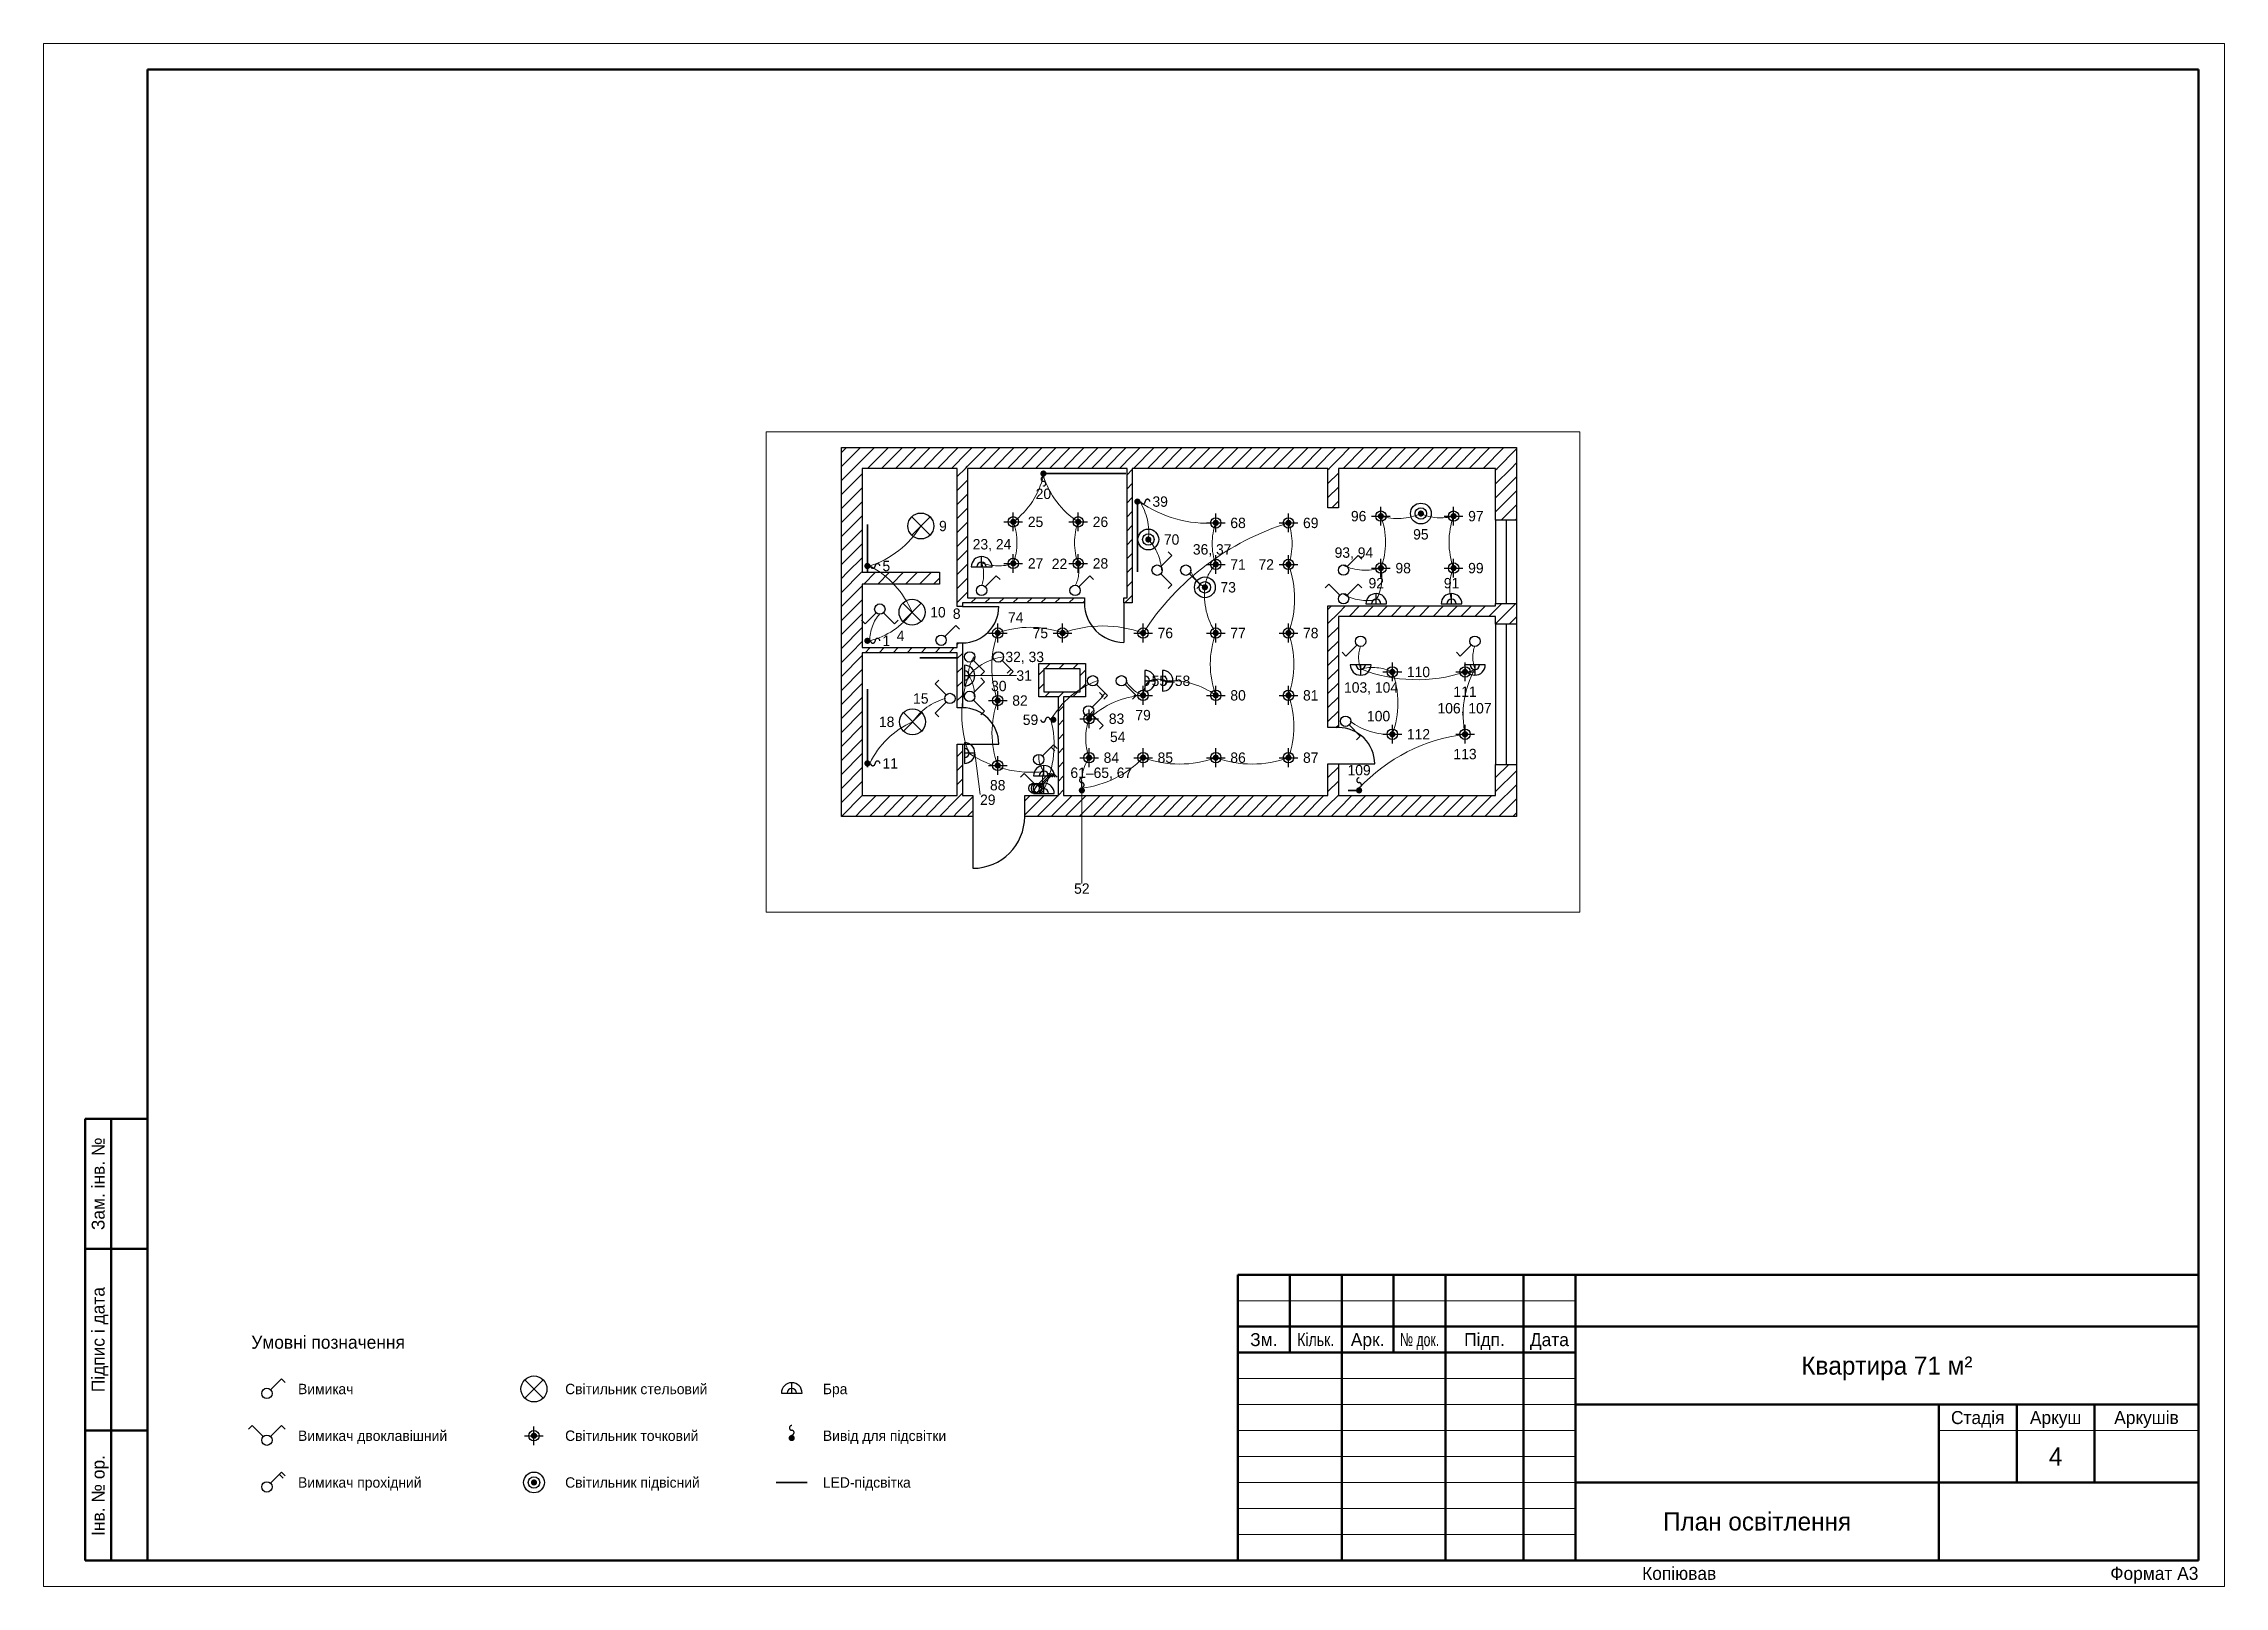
# Paper-space layout '04 Освітлення' of a CAD drawing. Header units: millimetres. Extents: x 0 to 420, y 0 to 297.
# The model-space entities are those that its viewports show. They can reach past a viewport. Long polylines and large blocks are cut down to what shows.
import ezdxf
from ezdxf.enums import TextEntityAlignment as Align

# ---------------------------------------------------------------- set-up
doc = ezdxf.new("R2010")
doc.units = ezdxf.units.MM
doc.linetypes.add('E_CABLE_DASH', pattern=[900, 600, -300])
doc.linetypes.add('E_LED_DASH', pattern=[300, 200, -100])
for name, color, linetype in [('A-DOOR', 3, 'Continuous'), ('A-SHEET', 7, 'Continuous'), ('A-WALL', 7, 'Continuous'), ('A-WIND', 4, 'Continuous'), ('E-LED', 221, 'E_LED_DASH'), ('E-LIGHT', 6, 'Continuous'), ('E-LINK', 5, 'E_CABLE_DASH'), ('E-SWITCH', 5, 'Continuous'), ('E-TEXT', 7, 'Continuous'), ('L-TEXT', 7, 'Continuous')]:
    doc.layers.add(name, color=color, linetype=linetype)
doc.layers.add('A-VPORT', color=8, linetype='Continuous', plot=False)
doc.styles.add('PLEX_LIGHT', font='IBMPlexSans-Light.ttf')

# ---------------------------------------------------------------- blocks, each defined once
blk = doc.blocks.new('STAMP_F3')
at = {"lineweight": 50}
for p, q in [((185, 55), (0, 55)), ((0, 55), (0, 0)), ((10, 40), (10, 55)), ((20, 40), (20, 55)), ((30, 40), (30, 55)), ((40, 40), (40, 55)), ((55, 40), (55, 55)), ((65, 0), (65, 55)), ((185, 0), (185, 55)), ((0, 45), (65, 45)), ((65, 45), (185, 45)), ((0, 40), (65, 40)), ((20, 0), (20, 40)), ((40, 0), (40, 40)), ((55, 0), (55, 40)), ((65, 30), (185, 30)), ((135, 0), (135, 30)), ((150, 15), (150, 30)), ((165, 15), (165, 30)), ((65, 15), (185, 15)), ((0, 0), (185, 0))]:
    blk.add_line(p, q, dxfattribs=at)
at = {"lineweight": 18}
for p, q in [((0, 50), (65, 50)), ((0, 35), (65, 35)), ((0, 30), (65, 30)), ((0, 25), (65, 25)), ((135, 25), (185, 25)), ((0, 20), (65, 20)), ((0, 15), (65, 15)), ((0, 10), (65, 10)), ((0, 5), (65, 5))]:
    blk.add_line(p, q, dxfattribs=at)
at = {"style": 'PLEX_LIGHT'}
for s, p in [('Зм.', (5, 42.5)), ('Арк.', (25, 42.5)), ('Підп.', (47.5, 42.5)), ('Дата', (60, 42.5)), ('Стадія', (142.5, 27.5)), ('Аркуш', (157.5, 27.5)), ('Аркушів', (175, 27.5))]:
    blk.add_text(s, height=2.5, dxfattribs=at).set_placement(p, align=Align.MIDDLE_CENTER)
for s, width, p in [('Кільк.', 0.81045, (15, 42.5)), ('№ док.', 0.701948, (35, 42.5))]:
    blk.add_text(s, height=2.5, dxfattribs=dict(at, width=width)).set_placement(p, align=Align.MIDDLE_CENTER)
for tag, height, p in [('CODE', 5, (125, 50)), ('DATE1', 2.5, (60, 37.5)), ('OBJECT', 3.5, (125, 37.5)), ('DATE2', 2.5, (60, 32.5)), ('OBJECT_2', 3.5, (125, 31.9)), ('DATE3', 2.5, (60, 27.5)), ('DATE4', 2.5, (60, 22.5)), ('BUILDING', 3.5, (100, 22.5)), ('STAGE', 3.5, (142.5, 20)), ('SHEET', 3.5, (157.5, 20)), ('SHEETS', 3.5, (175, 20)), ('DATE5', 2.5, (60, 17.5)), ('BUILDING_2', 3.5, (100, 16.9)), ('DATE6', 2.5, (60, 12.5)), ('DATE7', 2.5, (60, 7.5)), ('IMAGE', 3.5, (100, 7.5)), ('ORG', 2.5, (160, 7.5)), ('ORG_2', 2.5, (160, 3.5)), ('DATE8', 2.5, (60, 2.5)), ('IMAGE_2', 3.5, (100, 1.9))]:
    blk.add_attdef(tag, text='', height=height, dxfattribs=at).set_placement(p, align=Align.MIDDLE_CENTER)
for tag, p in [('ROLE1', (1, 37.5)), ('NAME1', (21, 37.5)), ('ROLE2', (1, 32.5)), ('NAME2', (21, 32.5)), ('ROLE3', (1, 27.5)), ('NAME3', (21, 27.5)), ('ROLE4', (1, 22.5)), ('NAME4', (21, 22.5)), ('ROLE5', (1, 17.5)), ('NAME5', (21, 17.5)), ('ROLE6', (1, 12.5)), ('NAME6', (21, 12.5)), ('ROLE7', (1, 7.5)), ('NAME7', (21, 7.5)), ('ROLE8', (1, 2.5)), ('NAME8', (21, 2.5))]:
    blk.add_attdef(tag, text='', height=2.5, dxfattribs=at).set_placement(p, align=Align.MIDDLE_LEFT)
blk = doc.blocks.new('E_SWITCH')
at = {"color": 0}
for p, q in [((0.71, 2.11), (2.83, 4.23)), ((2.83, 4.23), (3.54, 3.52))]:
    blk.add_line(p, q, dxfattribs=at)
blk.add_circle((0, 1.4), 1, dxfattribs=at)
at = {"style": 'PLEX_LIGHT', "flags": 1}
for tag in ['GROUP', 'H', 'ID']:
    blk.add_attdef(tag, (0, 0), '', height=2, dxfattribs=at)
blk = doc.blocks.new('E_SWITCH2')
at = {"color": 0}
for p, q in [((-2.83, 4.23), (-3.54, 3.52)), ((-0.71, 2.11), (-2.83, 4.23)), ((0.71, 2.11), (2.83, 4.23)), ((2.83, 4.23), (3.54, 3.52))]:
    blk.add_line(p, q, dxfattribs=at)
blk.add_circle((0, 1.4), 1, dxfattribs=at)
at = {"style": 'PLEX_LIGHT', "flags": 1}
for tag in ['GROUP', 'H', 'ID']:
    blk.add_attdef(tag, (0, 0), '', height=2, dxfattribs=at)
blk = doc.blocks.new('E_PASS_SWITCH')
at = {"color": 0}
for p, q in [((0.71, 2.11), (2.83, 4.23)), ((2.83, 4.23), (3.54, 3.52)), ((2.4, 3.8), (3.11, 3.1))]:
    blk.add_line(p, q, dxfattribs=at)
blk.add_circle((0, 1.4), 1, dxfattribs=at)
at = {"style": 'PLEX_LIGHT', "flags": 1}
for tag in ['GROUP', 'H', 'ID']:
    blk.add_attdef(tag, (0, 0), '', height=2, dxfattribs=at)
blk = doc.blocks.new('E_LIGHT')
at = {"color": 0}
for p, q in [((-1.77, -1.77), (1.77, 1.77)), ((-1.77, 1.77), (1.77, -1.77))]:
    blk.add_line(p, q, dxfattribs=at)
blk.add_circle((0, 0), 2.5, dxfattribs=at)
at = {"style": 'PLEX_LIGHT', "flags": 1}
for tag in ['GROUP', 'H', 'ID']:
    blk.add_attdef(tag, (0, 0), '', height=2, dxfattribs=at)
blk = doc.blocks.new('E_DOWNLIGHT')
h = blk.add_hatch(color=0)
h.dxf.hatch_style = 1
edge = h.paths.add_edge_path()
edge.add_arc((0, 0), 0.6, 0, 360)
at = {"color": 0}
for p, q in [((-1.8, 0), (1.8, 0)), ((0, -1.8), (0, 1.8))]:
    blk.add_line(p, q, dxfattribs=at)
blk.add_circle((0, 0), 1, dxfattribs=at)
at = {"style": 'PLEX_LIGHT', "flags": 1}
for tag in ['GROUP', 'H', 'ID']:
    blk.add_attdef(tag, (0, 0), '', height=2, dxfattribs=at)
blk = doc.blocks.new('E_PENDANT')
h = blk.add_hatch(color=0)
h.dxf.hatch_style = 1
edge = h.paths.add_edge_path()
edge.add_arc((0, 0), 0.6, 0, 360)
at = {"color": 0}
for radius in [2, 1.1]:
    blk.add_circle((0, 0), radius, dxfattribs=at)
at = {"style": 'PLEX_LIGHT', "flags": 1}
for tag in ['GROUP', 'H', 'ID']:
    blk.add_attdef(tag, (0, 0), '', height=2, dxfattribs=at)
blk = doc.blocks.new('E_SCONCE')
at = {"color": 0}
for p, q in [((-2, 0.4), (2, 0.4)), ((0, 0.4), (0, 2.4))]:
    blk.add_line(p, q, dxfattribs=at)
for radius in [2, 0.9]:
    blk.add_arc((0, 0.4), radius, 0, 180, dxfattribs=at)
at = {"style": 'PLEX_LIGHT', "flags": 1}
for tag in ['GROUP', 'H', 'ID']:
    blk.add_attdef(tag, (0, 0), '', height=2, dxfattribs=at)
blk = doc.blocks.new('E_LED_OUTPUT')
h = blk.add_hatch(color=0)
h.dxf.hatch_style = 1
edge = h.paths.add_edge_path()
edge.add_arc((0, 1), 0.6, 0, 360)
at = {"color": 0}
for centre, start, end in [((0, 2.95), 90, 270), ((0, 2.05), 270, 90)]:
    blk.add_arc(centre, 0.45, start, end, dxfattribs=at)
at = {"style": 'PLEX_LIGHT', "flags": 1}
for tag in ['GROUP', 'H', 'ID']:
    blk.add_attdef(tag, (0, 0), '', height=2, dxfattribs=at)

msp = doc.modelspace()

# ---------------------------------------------------------------- hatches: boundary and pattern name
at = {"layer": 'A-WALL'}
h = msp.add_hatch(dxfattribs=at)
h.set_pattern_fill('ANSI31', scale=60)
h.paths.add_polyline_path([(0, 6700), (0, 6300), (0, 4300), (-400, 4300), (-400, 6700)])
h = msp.add_hatch(dxfattribs=at)
h.set_pattern_fill('ANSI31', scale=60)
h.paths.add_polyline_path([(2030, 6300), (1830, 6300), (0, 6300), (0, 6700), (1830, 6700), (2030, 6700)])
h = msp.add_hatch(dxfattribs=at)
h.set_pattern_fill('ANSI31', scale=60)
h.paths.add_polyline_path([(2030, 3710), (1930, 3710), (1830, 3710), (1830, 3810), (1830, 6300), (2030, 6300), (2030, 3810)])
h = msp.add_hatch(dxfattribs=at)
h.set_pattern_fill('ANSI31', scale=60)
h.paths.add_polyline_path([(5200, 6700), (5200, 6300), (5100, 6300), (2030, 6300), (2030, 6700), (5100, 6700)])
h = msp.add_hatch(dxfattribs=at)
h.set_pattern_fill('ANSI31', scale=60)
h.paths.add_polyline_path([(5100, 3710), (5100, 3810), (5100, 6300), (5200, 6300), (5200, 3710)])
h = msp.add_hatch(dxfattribs=at)
h.set_pattern_fill('ANSI31', scale=60)
h.paths.add_polyline_path([(9170, 6700), (9170, 6300), (8970, 6300), (5200, 6300), (5200, 6700), (8970, 6700)])
h = msp.add_hatch(dxfattribs=at)
h.set_pattern_fill('ANSI31', scale=60)
h.paths.add_polyline_path([(8970, 5540), (8970, 6300), (9170, 6300), (9170, 5540)])
h = msp.add_hatch(dxfattribs=at)
h.set_pattern_fill('ANSI31', scale=60)
h.paths.add_polyline_path([(12600, 6300), (12200, 6300), (9170, 6300), (9170, 6700), (12600, 6700)])
h = msp.add_hatch(dxfattribs=at)
h.set_pattern_fill('ANSI31', scale=60)
h.paths.add_polyline_path([(12200, 6300), (12600, 6300), (12600, 5300), (12200, 5300)])
h = msp.add_hatch(dxfattribs=at)
h.set_pattern_fill('ANSI31', scale=60)
h.paths.add_polyline_path([(-400, 4300), (0, 4300), (0, 4070), (0, 2850), (0, 2750), (-400, 2750), (-400, 2850), (-400, 4070)])
h = msp.add_hatch(dxfattribs=at)
h.set_pattern_fill('ANSI31', scale=60)
h.paths.add_polyline_path([(1490, 4300), (1490, 4070), (1390, 4070), (0, 4070), (0, 4300), (1390, 4300)])
h = msp.add_hatch(dxfattribs=at)
h.set_pattern_fill('ANSI31', scale=60)
h.paths.add_polyline_path([(4280, 3810), (4280, 3710), (2030, 3710), (2030, 3810)])
h = msp.add_hatch(dxfattribs=at)
h.set_pattern_fill('ANSI31', scale=60)
h.paths.add_polyline_path([(5100, 3810), (5100, 3710), (5040, 3710), (5040, 3810)])
h = msp.add_hatch(dxfattribs=at)
h.set_pattern_fill('ANSI31', scale=60)
h.paths.add_polyline_path([(1830, 3710), (1930, 3710), (1930, 3640), (1830, 3640)])
h = msp.add_hatch(dxfattribs=at)
h.set_pattern_fill('ANSI31', scale=60)
h.paths.add_polyline_path([(8970, 1310), (8970, 3450), (8970, 3650), (9170, 3650), (9170, 3450), (9170, 1310)])
h = msp.add_hatch(dxfattribs=at)
h.set_pattern_fill('ANSI31', scale=60)
h.paths.add_polyline_path([(12200, 3650), (12200, 3450), (9170, 3450), (9170, 3650)])
h = msp.add_hatch(dxfattribs=at)
h.set_pattern_fill('ANSI31', scale=60)
h.paths.add_polyline_path([(12200, 3450), (12200, 3650), (12200, 3700), (12600, 3700), (12600, 3650), (12600, 3450)])
h = msp.add_hatch(dxfattribs=at)
h.set_pattern_fill('ANSI31', scale=60)
h.paths.add_polyline_path([(12200, 3300), (12200, 3450), (12600, 3450), (12600, 3300)])
h = msp.add_hatch(dxfattribs=at)
h.set_pattern_fill('ANSI31', scale=60)
h.paths.add_polyline_path([(1830, 2750), (1830, 2850), (1830, 2940), (1930, 2940), (1930, 2850), (1930, 2750)])
h = msp.add_hatch(dxfattribs=at)
h.set_pattern_fill('ANSI31', scale=60)
h.paths.add_polyline_path([(0, 0), (0, -400), (-400, -400), (-400, 2750), (0, 2750)])
h = msp.add_hatch(dxfattribs=at)
h.set_pattern_fill('ANSI31', scale=60)
h.paths.add_polyline_path([(1830, 2850), (1830, 2750), (0, 2750), (0, 2850)])
h = msp.add_hatch(dxfattribs=at)
h.set_pattern_fill('ANSI31', scale=60)
h.paths.add_polyline_path([(1830, 1690), (1830, 2750), (1930, 2750), (1930, 1690)])
h = msp.add_hatch(dxfattribs=at)
h.set_pattern_fill('ANSI31', scale=60)
h.paths.add_polyline_path([(3400, 2440), (3400, 2540), (4200, 2540), (4200, 2440), (3500, 2440)])
h = msp.add_hatch(dxfattribs=at)
h.set_pattern_fill('ANSI31', scale=60)
h.paths.add_polyline_path([(4200, 2540), (4300, 2540), (4300, 2000), (4200, 2000), (4200, 2440)])
h = msp.add_hatch(dxfattribs=at)
h.set_pattern_fill('ANSI31', scale=60)
h.paths.add_polyline_path([(3500, 1900), (3400, 1900), (3400, 2440), (3500, 2440), (3500, 2000)])
h = msp.add_hatch(dxfattribs=at)
h.set_pattern_fill('ANSI31', scale=60)
h.paths.add_polyline_path([(3500, 1900), (3500, 2000), (3780, 2000), (3780, 1900)])
h = msp.add_hatch(dxfattribs=at)
h.set_pattern_fill('ANSI31', scale=60)
h.paths.add_polyline_path([(3780, 2000), (3880, 2000), (3880, 1900), (3880, 0), (3780, 0), (3780, 1900)])
h = msp.add_hatch(dxfattribs=at)
h.set_pattern_fill('ANSI31', scale=60)
h.paths.add_polyline_path([(4300, 2000), (4300, 1900), (3880, 1900), (3880, 2000), (4200, 2000)])
h = msp.add_hatch(dxfattribs=at)
h.set_pattern_fill('ANSI31', scale=60)
h.paths.add_polyline_path([(1830, -400), (1830, 0), (1830, 990), (1930, 990), (1930, 0), (1930, -400)])
h = msp.add_hatch(dxfattribs=at)
h.set_pattern_fill('ANSI31', scale=60)
h.paths.add_polyline_path([(8970, -400), (8970, 0), (8970, 610), (9170, 610), (9170, 0), (9170, -400)])
h = msp.add_hatch(dxfattribs=at)
h.set_pattern_fill('ANSI31', scale=60)
h.paths.add_polyline_path([(12200, 0), (12200, 600), (12600, 600), (12600, -400), (12200, -400)])
h = msp.add_hatch(dxfattribs=at)
h.set_pattern_fill('ANSI31', scale=60)
h.paths.add_polyline_path([(1830, 0), (1830, -400), (0, -400), (0, 0)])
h = msp.add_hatch(dxfattribs=at)
h.set_pattern_fill('ANSI31', scale=60)
h.paths.add_polyline_path([(2130, 0), (2130, -400), (1930, -400), (1930, 0)])
h = msp.add_hatch(dxfattribs=at)
h.set_pattern_fill('ANSI31', scale=60)
h.paths.add_polyline_path([(3130, 0), (3780, 0), (3780, -400), (3130, -400)])
h = msp.add_hatch(dxfattribs=at)
h.set_pattern_fill('ANSI31', scale=60)
h.paths.add_polyline_path([(3780, -400), (3780, 0), (3880, 0), (8970, 0), (8970, -400), (3880, -400)])
h = msp.add_hatch(dxfattribs=at)
h.set_pattern_fill('ANSI31', scale=60)
h.paths.add_polyline_path([(12200, 0), (12200, -400), (9170, -400), (9170, 0)])

# ---------------------------------------------------------------- linework, layer by layer
at = {"layer": 'A-DOOR'}
for p, q in [((1930, 3640), (2630, 3640)), ((5040, 3710), (5040, 2950)), ((1930, 990), (2630, 990)), ((9170, 610), (9870, 610)), ((2130, -400), (2130, -1400))]:
    msp.add_line(p, q, dxfattribs=at)
for centre, radius, start, end in [((1930, 3640), 700, -90, 0), ((5040, 3710), 760, 180, -90), ((1930, 990), 700, 0, 90), ((9170, 610), 700, 0, 90), ((2130, -400), 1000, -90, 0)]:
    msp.add_arc(centre, radius, start, end, dxfattribs=at)
at = {"layer": 'A-WALL'}
for p, q in [((-400, 4300), (-400, 6700)), ((-400, 6700), (2030, 6700)), ((0, 6300), (0, 4300)), ((1830, 6300), (0, 6300)), ((1830, 3710), (1830, 6300)), ((2030, 6700), (5200, 6700)), ((5100, 6300), (2030, 6300)), ((2030, 6300), (2030, 3810)), ((5100, 3810), (5100, 6300)), ((5200, 6700), (9170, 6700)), ((8970, 6300), (5200, 6300)), ((5200, 6300), (5200, 3710)), ((8970, 5540), (8970, 6300)), ((9170, 6700), (12600, 6700)), ((12200, 6300), (9170, 6300)), ((9170, 6300), (9170, 5540)), ((12200, 5300), (12200, 6300)), ((12600, 6700), (12600, 5300)), ((9170, 5540), (8970, 5540)), ((12600, 5300), (12200, 5300)), ((-400, 2750), (-400, 4300)), ((0, 4300), (1490, 4300)), ((1490, 4300), (1490, 4070)), ((0, 4070), (0, 2850)), ((1490, 4070), (0, 4070)), ((2030, 3810), (4280, 3810)), ((4280, 3810), (4280, 3710)), ((5040, 3710), (5040, 3810)), ((5040, 3810), (5100, 3810)), ((1830, 3640), (1830, 3710)), ((1930, 3640), (1830, 3640)), ((4280, 3710), (1930, 3710)), ((1930, 3710), (1930, 3640)), ((5200, 3710), (5040, 3710)), ((8970, 1310), (8970, 3650)), ((8970, 3650), (9170, 3650)), ((9170, 3650), (12200, 3650)), ((9170, 3450), (9170, 1310)), ((12200, 3450), (9170, 3450)), ((12200, 3650), (12200, 3700)), ((12200, 3700), (12600, 3700)), ((12200, 3300), (12200, 3450)), ((12600, 3700), (12600, 3450)), ((12600, 3450), (12600, 3300)), ((1830, 2850), (1830, 2940)), ((1830, 2940), (1930, 2940)), ((1930, 2940), (1930, 2750)), ((12600, 3300), (12200, 3300)), ((-400, -400), (-400, 2750)), ((0, 2850), (1830, 2850)), ((1830, 2750), (0, 2750)), ((0, 2750), (0, 0)), ((1830, 1690), (1830, 2750)), ((1930, 2750), (1930, 1690)), ((3400, 1900), (3400, 2540)), ((3400, 2540), (4300, 2540)), ((4300, 2540), (4300, 1900)), ((3500, 2440), (3500, 2000)), ((4200, 2440), (3500, 2440)), ((4200, 2000), (4200, 2440)), ((1930, 1690), (1830, 1690)), ((3780, 1900), (3400, 1900)), ((3500, 2000), (3780, 2000)), ((3780, 2000), (3880, 2000)), ((3780, 0), (3780, 1900)), ((3880, 2000), (4200, 2000)), ((4300, 1900), (3880, 1900)), ((3880, 1900), (3880, 0)), ((9170, 1310), (8970, 1310)), ((1830, 0), (1830, 990)), ((1830, 990), (1930, 990)), ((1930, 990), (1930, 0)), ((8970, 0), (8970, 610)), ((8970, 610), (9170, 610)), ((9170, 610), (9170, 0)), ((12200, 0), (12200, 600)), ((12200, 600), (12600, 600)), ((12600, 600), (12600, -400)), ((0, 0), (1830, 0)), ((1930, 0), (2130, 0)), ((2130, 0), (2130, -400)), ((3130, -400), (3130, 0)), ((3130, 0), (3780, 0)), ((3880, 0), (8970, 0)), ((9170, 0), (12200, 0)), ((1830, -400), (-400, -400)), ((1930, -400), (1830, -400)), ((2130, -400), (1930, -400)), ((3780, -400), (3130, -400)), ((8970, -400), (3780, -400)), ((9170, -400), (8970, -400)), ((12600, -400), (9170, -400))]:
    msp.add_line(p, q, dxfattribs=at)
at = {"layer": 'A-WIND'}
for p, q in [((12200, 5300), (12200, 3700)), ((12400, 5300), (12400, 3700)), ((12600, 5300), (12600, 3700)), ((12200, 3300), (12200, 600)), ((12400, 3300), (12400, 600)), ((12600, 3300), (12600, 600))]:
    msp.add_line(p, q, dxfattribs=at)
at = {"layer": 'E-LED', "lineweight": 35}
for p, q in [((3460, 6200), (5080, 6200)), ((5300, 4310), (5300, 5690)), ((100, 4300), (100, 5220)), ((1110, 2650), (1830, 2650)), ((100, 550), (100, 2050)), ((9570, 100), (9360, 100))]:
    msp.add_line(p, q, dxfattribs=at)
at = {"layer": 'E-LINK', "lineweight": 18}
for points in [[(2300, 4482.1, 0.176327), (2910, 4470, 0.176327), (2910, 5270, 0.176327), (3490, 6155, 0.176327), (4160, 5270, 0.176327), (4160, 4470)], [(5510, 4930, 0.176327), (5345, 5660, 0.176327), (6810, 5250, 0.176327), (6810, 4450, 0.176327), (6600, 4010, 0.176327), (6810, 3130, 0.176327), (6810, 1930, 0.176327), (5864.3, 2210, 0.176327), (5524.3, 2210, 0.176327), (5410, 1930, 0.176327), (4370, 1480, 0.176327), (4370, 730, 0.176327), (4230, 145, 0.176327), (5410, 730, 0.176327), (6810, 730, 0.176327), (8210, 730, 0.176327), (8210, 1930, 0.176327), (8210, 3130, 0.176327), (8210, 4450, 0.176327), (8210, 5250, 0.176327), (5410, 3130, 0.176327), (3860, 3130, 0.176327), (2610, 3130, 0.176327), (2610, 1830, 0.176327), (2610, 580)], [(145, 2980, 0.176327), (960, 3530, 0.176327), (145, 4420, 0.176327), (1130, 5190)], [(9900, 3770, 0.176327), (9990, 4380, 0.176327), (9990, 5380, 0.176327), (10760, 5430, 0.176327), (11390, 5380, 0.176327), (11390, 4380, 0.176327), (11350, 3770)], [(5766.1, 4340, 0.176327), (5510, 4930)], [(2300, 4036.1, 0.176327), (2300, 4482.1)], [(4100, 4036.1, 0.176327), (4160, 4470)], [(6318.2, 4340, 0.176327), (6600, 4010)], [(9270, 4428.2, 0.176327), (9990, 4380)], [(9270, 3876.1, 0.176327), (9900, 3770)], [(340, 3503.9, 0.176327), (145, 2980)], [(2156.1, 2670, 0.176327), (2050, 2310)], [(2708.2, 2670, 0.176327), (2050, 2310)], [(9600, 2883.9, 0.176327), (9600, 2437.9)], [(11800, 2883.9, 0.176327), (11800, 2437.9)], [(2050, 2310, 0.176327), (2050, 820, 0.176327), (3500, 460, 0.176327), (3500, 120, 0.176327), (3635, 1460)], [(2156.1, 1910, 0.176327), (2050, 2310)], [(4526.1, 2210, 0.176327), (3635, 1460)], [(5078.2, 2210, 0.176327), (5410, 1930)], [(10210, 1180, 0.176327), (10210, 2380, 0.176327), (9600, 2437.9, 0.176327), (11610, 2380, 0.176327), (11800, 2437.9, 0.176327), (11610, 1180, 0.176327), (9570, 145)], [(1603.9, 1870, 0.176327), (970, 1420)], [(970, 1420, 0.176327), (145, 620)], [(4446.1, 1630, 0.176327), (4370, 1480)], [(9396.1, 1430, 0.176327), (10210, 1180)], [(3400, 778.2, 0.176327), (3500, 460)], [(3360, 226.1, 0.176327), (3500, 120)], [(3400, 226.1, 0.176327), (3500, 120)]]:
    msp.add_lwpolyline(points, format="xyb", dxfattribs=at)
at = {"layer": 'L-TEXT', "lineweight": 13}
for p, q in [((2170, 2310), (2970, 2310)), ((2170, 820), (2270, 20)), ((4230, 290), (4230, -1690))]:
    msp.add_line(p, q, dxfattribs=at)

# ---------------------------------------------------------------- block references
at = {"layer": 'E-LED', "xscale": 100, "yscale": 100}
for p, rotation in [((3490, 6300), -180), ((5200, 5660), -90), ((0, 4420), -90), ((0, 2980), -90), ((3780, 1460), -270), ((0, 620), -90)]:
    msp.add_blockref('E_LED_OUTPUT', p, dxfattribs=dict(at, rotation=rotation))
for p in [(4230, 0), (9570, 0)]:
    msp.add_blockref('E_LED_OUTPUT', p, dxfattribs=at)
at = {"layer": 'E-LIGHT', "xscale": 100, "yscale": 100}
for name, p in [('E_DOWNLIGHT', (9990, 5380)), ('E_PENDANT', (10760, 5430)), ('E_DOWNLIGHT', (11390, 5380)), ('E_LIGHT', (1130, 5190)), ('E_DOWNLIGHT', (2910, 5270)), ('E_DOWNLIGHT', (4160, 5270)), ('E_PENDANT', (5510, 4930)), ('E_DOWNLIGHT', (6810, 5250)), ('E_DOWNLIGHT', (8210, 5250)), ('E_DOWNLIGHT', (2910, 4470)), ('E_DOWNLIGHT', (4160, 4470)), ('E_DOWNLIGHT', (6810, 4450)), ('E_DOWNLIGHT', (8210, 4450)), ('E_SCONCE', (2300, 4362.1)), ('E_PENDANT', (6600, 4010)), ('E_DOWNLIGHT', (9990, 4380)), ('E_DOWNLIGHT', (11390, 4380)), ('E_LIGHT', (960, 3530)), ('E_SCONCE', (9900, 3650)), ('E_SCONCE', (11350, 3650)), ('E_DOWNLIGHT', (2610, 3130)), ('E_DOWNLIGHT', (3860, 3130)), ('E_DOWNLIGHT', (5410, 3130)), ('E_DOWNLIGHT', (6810, 3130)), ('E_DOWNLIGHT', (8210, 3130)), ('E_DOWNLIGHT', (10210, 2380)), ('E_DOWNLIGHT', (11610, 2380)), ('E_DOWNLIGHT', (5410, 1930)), ('E_DOWNLIGHT', (6810, 1930)), ('E_DOWNLIGHT', (8210, 1930)), ('E_DOWNLIGHT', (2610, 1830)), ('E_LIGHT', (970, 1420)), ('E_DOWNLIGHT', (4370, 1480)), ('E_DOWNLIGHT', (10210, 1180)), ('E_DOWNLIGHT', (11610, 1180)), ('E_DOWNLIGHT', (4370, 730)), ('E_DOWNLIGHT', (5410, 730)), ('E_DOWNLIGHT', (6810, 730)), ('E_DOWNLIGHT', (8210, 730)), ('E_DOWNLIGHT', (2610, 580)), ('E_SCONCE', (3500, 340)), ('E_SCONCE', (3500, 0))]:
    msp.add_blockref(name, p, dxfattribs=at)
for p, rotation in [((1930, 2310), -90), ((5404.3, 2210), -90), ((5744.3, 2210), -90), ((9600, 2557.9), -180), ((11800, 2557.9), -180), ((1930, 820), -90)]:
    msp.add_blockref('E_SCONCE', p, dxfattribs=dict(at, rotation=rotation))
at = {"layer": 'E-SWITCH', "xscale": 100, "yscale": 100}
for name, p, rotation in [('E_SWITCH2', (5540, 4340), -90), ('E_SWITCH', (6092.1, 4340), -90), ('E_SWITCH2', (340, 3730), -180), ('E_SWITCH', (9600, 3110), -180), ('E_SWITCH', (11800, 3110), -180), ('E_SWITCH', (1930, 2670), -90), ('E_PASS_SWITCH', (2482.1, 2670), -90), ('E_SWITCH2', (1830, 1870), -270), ('E_SWITCH2', (1930, 1910), -90), ('E_PASS_SWITCH', (4300, 2210), -90), ('E_SWITCH', (4852.1, 2210), -90), ('E_SWITCH2', (4220, 1630), -90), ('E_SWITCH', (9170, 1430), -90)]:
    msp.add_blockref(name, p, dxfattribs=dict(at, rotation=rotation))
for name, p in [('E_SWITCH', (9270, 4202.1)), ('E_SWITCH', (2300, 3810)), ('E_SWITCH', (4100, 3810)), ('E_SWITCH2', (9270, 3650)), ('E_SWITCH', (1520, 2850)), ('E_PASS_SWITCH', (3400, 552.1)), ('E_SWITCH2', (3400, 0)), ('E_SWITCH', (3310, 0)), ('E_SWITCH', (3360, 0))]:
    msp.add_blockref(name, p, dxfattribs=at)

# ---------------------------------------------------------------- texts
at = {"layer": 'L-TEXT', "style": 'PLEX_LIGHT'}
for s, p in [('20', (3490, 5810)), ('95', (10760, 5030)), ('23, 24', (2500, 4838.2)), ('93, 94', (9470, 4678.2)), ('22', (3800, 4462.1)), ('92', (9900, 4090)), ('91', (11350, 4090)), ('8', (1820, 3502.1)), ('4', (740, 3077.9)), ('103, 104', (9800, 2081.8)), ('111', (11610, 2000)), ('106, 107', (11600, 1681.8)), ('79', (5410, 1550)), ('113', (11610, 800)), ('61–65, 67', (4605, 440)), ('109', (9570, 490)), ('88', (2610, 200)), ('52', (4230, -1790))]:
    msp.add_text(s, height=200, dxfattribs=at).set_placement(p, align=Align.MIDDLE_CENTER)
for s, p in [('39', (5590, 5660)), ('97', (11670, 5380)), ('9', (1480, 5190)), ('25', (3190, 5270)), ('26', (4440, 5270)), ('68', (7090, 5250)), ('69', (8490, 5250)), ('70', (5810, 4930)), ('36, 37', (6368.2, 4740)), ('5', (390, 4420)), ('27', (3190, 4470)), ('28', (4440, 4470)), ('71', (7090, 4450)), ('98', (10270, 4380)), ('99', (11670, 4380)), ('73', (6900, 4010)), ('10', (1310, 3530)), ('74', (2808, 3428)), ('1', (390, 2980)), ('76', (5690, 3130)), ('77', (7090, 3130)), ('78', (8490, 3130)), ('32, 33', (2758.2, 2670)), ('30', (2482.1, 2110)), ('31', (2970, 2310)), ('55–58', (5574.3, 2210)), ('110', (10490, 2380)), ('82', (2890, 1830)), ('80', (7090, 1930)), ('81', (8490, 1930)), ('83', (4750, 1480)), ('100', (9722.1, 1530)), ('112', (10490, 1180)), ('54', (4772.1, 1130)), ('11', (390, 620)), ('84', (4650, 730)), ('85', (5690, 730)), ('86', (7090, 730)), ('87', (8490, 730)), ('29', (2270, -80))]:
    msp.add_text(s, height=200, dxfattribs=at).set_placement(p, align=Align.MIDDLE_LEFT)
for s, p in [('96', (9710, 5380)), ('72', (7930, 4450)), ('75', (3580, 3130)), ('15', (1277.9, 1870)), ('18', (620, 1420)), ('59', (3390, 1460))]:
    msp.add_text(s, height=200, dxfattribs=at).set_placement(p, align=Align.MIDDLE_RIGHT)

psp = doc.layouts.new('04 Освітлення')

# ---------------------------------------------------------------- linework, layer by layer
at = {"layer": 'A-SHEET', "lineweight": 18}
for p, q in [((420, 297), (0, 297)), ((0, 297), (0, 0)), ((420, 0), (420, 297)), ((0, 0), (420, 0))]:
    psp.add_line(p, q, dxfattribs=at)
at = {"layer": 'A-SHEET', "lineweight": 50}
for p, q in [((415, 292), (20, 292)), ((20, 292), (20, 5)), ((415, 5), (415, 292)), ((20, 90), (8, 90)), ((8, 90), (8, 65)), ((13, 65), (13, 90)), ((20, 65), (20, 90)), ((20, 65), (8, 65)), ((8, 65), (8, 30)), ((8, 65), (20, 65)), ((13, 30), (13, 65)), ((20, 30), (20, 65)), ((20, 30), (8, 30)), ((8, 30), (8, 5)), ((8, 30), (20, 30)), ((13, 5), (13, 30)), ((20, 5), (20, 30)), ((8, 5), (20, 5)), ((20, 5), (415, 5))]:
    psp.add_line(p, q, dxfattribs=at)
at = {"layer": 'E-LED', "lineweight": 35}
psp.add_line((141.08, 20), (147.08, 20), dxfattribs=at)

# ---------------------------------------------------------------- block references
at = {"layer": 'A-SHEET'}
psp.add_blockref('STAMP_F3', (230, 5), dxfattribs=at).add_auto_attribs({'OBJECT': 'Квартира 71 м²', 'IMAGE': 'План освітлення', 'SHEET': '4'})
at = {"layer": 'E-LED'}
psp.add_blockref('E_LED_OUTPUT', (144.08, 27.55), dxfattribs=at)
at = {"layer": 'E-LIGHT'}
for name, p in [('E_LIGHT', (94.44, 38)), ('E_SCONCE', (144.08, 36.8)), ('E_DOWNLIGHT', (94.44, 29)), ('E_PENDANT', (94.44, 20))]:
    psp.add_blockref(name, p, dxfattribs=at)
at = {"layer": 'E-SWITCH'}
for name, p in [('E_SWITCH', (43, 35.74)), ('E_SWITCH2', (43, 26.74)), ('E_PASS_SWITCH', (43, 17.74))]:
    psp.add_blockref(name, p, dxfattribs=at)

# ---------------------------------------------------------------- texts
at = {"layer": 'A-SHEET', "style": 'PLEX_LIGHT'}
for s, p in [('Зам. інв. №', (10.5, 77.5)), ('Підпис і дата', (10.5, 47.5)), ('Інв. № ор.', (10.5, 17.5))]:
    psp.add_text(s, height=2.5, rotation=90, dxfattribs=at).set_placement(p, align=Align.MIDDLE_CENTER)
psp.add_text('Копіював', height=2.5, dxfattribs=at).set_placement((315, 2.5), align=Align.MIDDLE_CENTER)
psp.add_text('Формат A3', height=2.5, dxfattribs=at).set_placement((415, 2.5), align=Align.MIDDLE_RIGHT)
at = {"layer": 'E-TEXT', "style": 'PLEX_LIGHT'}
for s, height, p in [('Умовні позначення', 2.5, (40, 47)), ('Вимикач', 2, (49, 38)), ('Світильник стельовий', 2, (100.44, 38)), ('Бра', 2, (150.08, 38)), ('Вимикач двоклавішний', 2, (49, 29)), ('Світильник точковий', 2, (100.44, 29)), ('Вивід для підсвітки', 2, (150.08, 29)), ('Вимикач прохідний', 2, (49, 20)), ('Світильник підвісний', 2, (100.44, 20)), ('LED-підсвітка', 2, (150.08, 20))]:
    psp.add_text(s, height=height, dxfattribs=at).set_placement(p, align=Align.MIDDLE_LEFT)

# ---------------------------------------------------------------- viewports
at = {"layer": 'A-VPORT'}
vp = psp.add_viewport(center=(217.5, 176), size=(156.71, 92.4731), view_center_point=(5984.68, 2376.35), view_height=9247.3066, dxfattribs=at)
vp.frozen_layers = ['E-TEXT']

doc.saveas('drawing.dxf')
